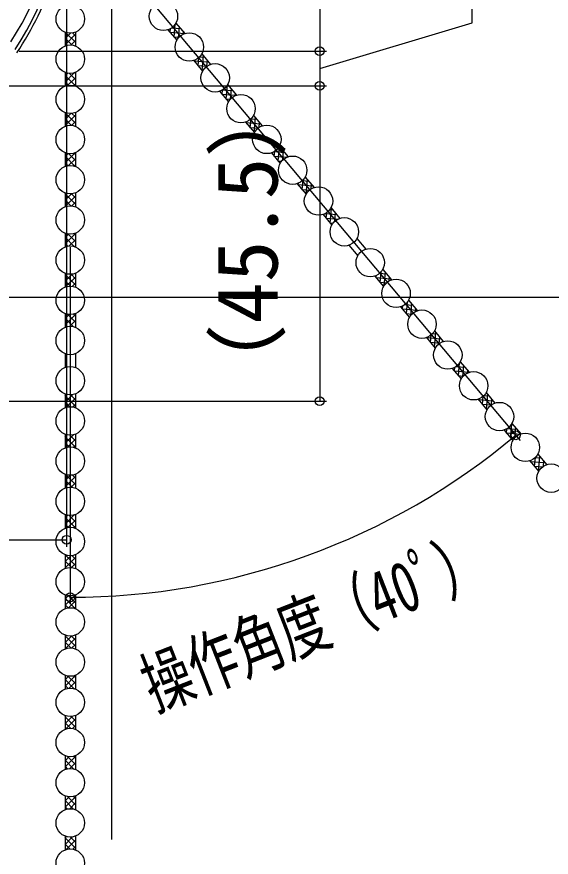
# Model space of a CAD drawing. Units: millimetres, scale not verified. Extents: x -525 to 525, y -783 to 779.
# Drawn here: x -174.2 to -97.1, y 280.5 to 401.8 of the extents above; entities that cross this region are included whole.
import ezdxf
from ezdxf.enums import TextEntityAlignment as Align

# ---------------------------------------------------------------- set-up
doc = ezdxf.new("R2010")
doc.units = ezdxf.units.MM
doc.header["$LTSCALE"] = 4
for name, color, linetype in [('0-2_YKK_11', 7, 'Continuous'), ('0-5_YKK_13', 4, 'Continuous'), ('0-7_YKK_D', 6, 'Continuous'), ('0-9_YSS_K', 3, 'Continuous')]:
    doc.layers.add(name, color=color, linetype=linetype)
doc.styles.add('ＭＳ ゴシック', font='')
doc.styles.get('ＭＳ ゴシック').set_extended_font_data('MS Gothic')

msp = doc.modelspace()

# ---------------------------------------------------------------- linework, layer by layer
at = {"layer": '0-2_YKK_11'}
for radius, start, end in [(43.9, 327.37281, 0), (45, 326.59444, 360)]:
    msp.add_arc((-212, 421.8), radius, start, end, dxfattribs=at)
at = {"layer": '0-5_YKK_13'}
for p, q in [((-151.843, 400.17), (-150.565, 400.058)), ((-151.488, 398.824), (-151.322, 400.712)), ((-151.292, 400.759), (-151.142, 400.746)), ((-151.235, 400.857), (-149.96, 399.337)), ((-150.858, 398.735), (-150.725, 400.25)), ((-167.226, 399.542), (-167.226, 397.558)), ((-167.226, 399.531), (-167.219, 399.539)), ((-167.226, 398.633), (-166.459, 399.4)), ((-167.226, 397.735), (-165.726, 399.235)), ((-167.155, 399.515), (-165.726, 398.087)), ((-166.165, 399.424), (-165.726, 398.985)), ((-165.726, 399.542), (-165.726, 397.558)), ((-152.384, 399.893), (-151.109, 398.373)), ((-152.101, 399.555), (-149.987, 399.37)), ((-152.065, 399.512), (-152.017, 400.058)), ((-150.175, 399.251), (-150.148, 399.562)), ((-167.226, 398.689), (-166.221, 397.684)), ((-167.226, 397.791), (-167.053, 397.617)), ((-166.366, 397.697), (-165.726, 398.337)), ((-151.523, 398.867), (-150.796, 398.804)), ((-148.656, 395.45), (-147.381, 393.93)), ((-148.637, 395.428), (-146.524, 395.243)), ((-148.601, 395.385), (-148.594, 395.472)), ((-148.024, 394.697), (-147.92, 395.885)), ((-147.811, 395.993), (-147.101, 395.931)), ((-147.507, 396.414), (-146.232, 394.894)), ((-147.447, 394.009), (-147.262, 396.122)), ((-146.755, 394.63), (-146.685, 395.434)), ((-148.06, 394.74), (-146.761, 394.626)), ((-167.226, 393.742), (-167.226, 391.758)), ((-167.226, 392.347), (-165.887, 393.686)), ((-167.226, 393.245), (-166.839, 393.632)), ((-167.226, 393.301), (-165.726, 391.801)), ((-166.801, 391.874), (-165.726, 392.949)), ((-166.634, 393.606), (-165.726, 392.699)), ((-165.833, 393.703), (-165.726, 393.597)), ((-165.726, 393.742), (-165.726, 391.758)), ((-147.483, 394.052), (-147.318, 394.037)), ((-167.226, 392.403), (-166.71, 391.886)), ((-165.947, 391.83), (-165.726, 392.051)), ((-143.983, 389.881), (-143.805, 391.925)), ((-143.868, 391.823), (-143.638, 391.803)), ((-143.779, 391.971), (-142.504, 390.451)), ((-144.928, 391.007), (-143.653, 389.487)), ((-144.597, 390.612), (-142.554, 390.433)), ((-144.561, 390.569), (-144.505, 391.205)), ((-144.455, 391.237), (-143.061, 391.115)), ((-143.343, 389.914), (-143.221, 391.307)), ((-142.664, 390.39), (-142.644, 390.619)), ((-144.019, 389.924), (-143.385, 389.869)), ((-167.226, 387.942), (-167.226, 385.958)), ((-167.226, 387.857), (-167.164, 387.919)), ((-167.226, 387.912), (-165.726, 386.412)), ((-167.226, 386.959), (-166.383, 387.802)), ((-167.226, 386.061), (-165.726, 387.561)), ((-167.226, 387.014), (-166.305, 386.093)), ((-166.23, 387.815), (-165.726, 387.31)), ((-165.726, 387.942), (-165.726, 385.958)), ((-140.52, 385.754), (-140.406, 387.054)), ((-140.402, 387.058), (-139.597, 386.988)), ((-140.051, 387.528), (-138.775, 386.008)), ((-139.943, 385.066), (-139.758, 387.179)), ((-167.226, 386.116), (-167.11, 386)), ((-166.297, 386.092), (-165.726, 386.663)), ((-141.2, 386.564), (-139.924, 385.044)), ((-141.133, 386.484), (-139.02, 386.3)), ((-141.097, 386.442), (-141.083, 386.607)), ((-140.556, 385.797), (-139.369, 385.693)), ((-139.243, 385.782), (-139.181, 386.491)), ((-139.979, 385.109), (-139.892, 385.101)), ((-167.226, 382.142), (-167.226, 380.158)), ((-167.226, 380.672), (-165.776, 382.123)), ((-167.226, 381.57), (-166.775, 382.022)), ((-166.716, 382.014), (-165.726, 381.024)), ((-165.89, 382.086), (-165.726, 381.922)), ((-165.726, 382.142), (-165.726, 380.158)), ((-137.472, 382.121), (-136.196, 380.601)), ((-137.072, 382.305), (-135.556, 382.172)), ((-137.057, 381.626), (-136.993, 382.355)), ((-136.479, 380.938), (-136.294, 383.052)), ((-136.445, 382.887), (-136.134, 382.86)), ((-136.323, 383.085), (-135.047, 381.565)), ((-135.829, 381.087), (-135.717, 382.364)), ((-167.226, 381.626), (-165.777, 380.177)), ((-166.715, 380.286), (-165.726, 381.274)), ((-137.092, 381.669), (-135.207, 381.504)), ((-136.515, 380.981), (-135.971, 380.933)), ((-135.153, 381.526), (-135.14, 381.676)), ((-167.226, 380.728), (-166.776, 380.278)), ((-165.889, 380.214), (-165.726, 380.376)), ((-132.594, 378.642), (-131.319, 377.122)), ((-133.744, 377.678), (-132.468, 376.158)), ((-133.629, 377.541), (-131.516, 377.357)), ((-133.593, 377.499), (-133.572, 377.744)), ((-133.016, 376.811), (-132.892, 378.228)), ((-132.996, 378.123), (-132.093, 378.044)), ((-132.43, 376.225), (-132.254, 378.236)), ((-131.731, 376.931), (-131.677, 377.548)), ((-167.226, 376.342), (-167.226, 374.358)), ((-167.226, 376.182), (-167.109, 376.3)), ((-167.226, 376.238), (-165.726, 374.738)), ((-167.226, 375.284), (-166.304, 376.207)), ((-166.298, 376.208), (-165.726, 375.636)), ((-165.726, 376.342), (-165.726, 374.358)), ((-133.052, 376.854), (-131.973, 376.759)), ((-132.475, 376.166), (-132.464, 376.165)), ((-167.226, 374.386), (-165.726, 375.886)), ((-167.226, 375.34), (-166.384, 374.498)), ((-166.23, 374.485), (-165.726, 374.988)), ((-167.226, 374.442), (-167.165, 374.381)), ((-129.552, 372.683), (-129.48, 373.507)), ((-129.025, 373.951), (-128.63, 373.917)), ((-128.975, 371.995), (-128.79, 374.109)), ((-128.866, 374.199), (-127.591, 372.679)), ((-130.015, 373.235), (-128.74, 371.715)), ((-129.696, 373.373), (-128.052, 373.229)), ((-129.588, 372.726), (-127.847, 372.574)), ((-128.315, 372.255), (-128.213, 373.421)), ((-127.642, 372.661), (-127.636, 372.733)), ((-129.011, 372.038), (-128.554, 371.998)), ((-167.226, 370.542), (-167.226, 368.558)), ((-167.226, 368.998), (-165.726, 370.498)), ((-167.226, 369.896), (-166.709, 370.413)), ((-167.226, 369.952), (-165.888, 368.613)), ((-166.802, 370.426), (-165.726, 369.35)), ((-165.948, 370.469), (-165.726, 370.248)), ((-165.726, 370.542), (-165.726, 368.558)), ((-167.226, 369.054), (-166.84, 368.667)), ((-166.633, 368.694), (-165.726, 369.6)), ((-165.832, 368.596), (-165.726, 368.702)), ((-126.287, 368.792), (-125.012, 367.272)), ((-125.138, 369.756), (-123.863, 368.236)), ((-121.41, 365.313), (-120.134, 363.793)), ((-167.226, 364.742), (-167.226, 362.758)), ((-167.226, 364.508), (-167.052, 364.682)), ((-167.226, 363.61), (-166.221, 364.616)), ((-167.226, 364.564), (-165.726, 363.064)), ((-167.154, 362.785), (-165.726, 364.212)), ((-166.367, 364.603), (-165.726, 363.962)), ((-165.726, 364.742), (-165.726, 362.758)), ((-122.559, 364.349), (-121.284, 362.829)), ((-122.397, 364.155), (-120.283, 363.97)), ((-122.361, 364.113), (-122.332, 364.44)), ((-121.865, 364.746), (-120.861, 364.658)), ((-121.784, 363.425), (-121.649, 364.965)), ((-121.184, 362.993), (-121.022, 364.85)), ((-120.49, 363.634), (-120.444, 364.162)), ((-167.226, 363.666), (-166.46, 362.9)), ((-167.226, 362.768), (-167.219, 362.76)), ((-166.164, 362.876), (-165.726, 363.314)), ((-121.82, 363.467), (-120.844, 363.382)), ((-118.226, 360.23), (-117.059, 360.128)), ((-117.982, 358.894), (-117.829, 360.637)), ((-117.709, 360.822), (-117.636, 360.816)), ((-117.682, 360.87), (-116.406, 359.35)), ((-117.363, 358.677), (-117.22, 360.319)), ((-167.226, 358.942), (-167.226, 356.958)), ((-165.726, 358.942), (-165.726, 356.958)), ((-118.831, 359.906), (-117.555, 358.386)), ((-118.595, 359.625), (-116.482, 359.44)), ((-118.559, 359.582), (-118.519, 360.04)), ((-118.018, 358.937), (-117.195, 358.865)), ((-116.677, 359.237), (-116.642, 359.631)), ((-167.226, 357.324), (-165.726, 358.824)), ((-167.226, 358.222), (-166.642, 358.806)), ((-167.226, 358.278), (-165.99, 357.041)), ((-166.893, 358.843), (-165.726, 357.676)), ((-166.554, 357.098), (-165.726, 357.926)), ((-166.007, 358.854), (-165.726, 358.574)), ((-167.226, 357.38), (-166.902, 357.055)), ((-165.777, 356.977), (-165.726, 357.028)), ((-115.103, 355.463), (-113.827, 353.943)), ((-115.096, 355.454), (-115.095, 355.465)), ((-115.031, 355.488), (-113.018, 355.312)), ((-114.518, 354.766), (-114.424, 355.847)), ((-114.214, 356.054), (-113.596, 356)), ((-113.954, 356.427), (-112.678, 354.907)), ((-113.941, 354.078), (-113.756, 356.192)), ((-113.258, 354.602), (-113.179, 355.504)), ((-114.554, 354.809), (-113.139, 354.685)), ((-113.977, 354.121), (-113.732, 354.1)), ((-167.226, 353.142), (-167.226, 351.158)), ((-165.726, 353.142), (-165.726, 351.158)), ((-110.478, 349.951), (-110.313, 351.838)), ((-110.282, 351.886), (-110.132, 351.872)), ((-110.225, 351.984), (-108.95, 350.464)), ((-111.375, 351.02), (-110.099, 349.5)), ((-111.091, 350.681), (-108.978, 350.497)), ((-111.055, 350.639), (-111.007, 351.184)), ((-110.833, 351.296), (-109.555, 351.185)), ((-109.848, 349.862), (-109.716, 351.376)), ((-109.166, 350.378), (-109.138, 350.688)), ((-110.514, 349.994), (-109.786, 349.93)), ((-167.226, 347.342), (-167.226, 345.358)), ((-167.226, 347.034), (-166.994, 347.266)), ((-167.226, 346.136), (-166.133, 347.229)), ((-167.226, 347.089), (-165.726, 345.589)), ((-166.439, 347.2), (-165.726, 346.487)), ((-165.726, 347.342), (-165.726, 345.358)), ((-107.014, 345.823), (-106.91, 347.011)), ((-106.802, 347.119), (-106.091, 347.057)), ((-106.497, 347.541), (-105.222, 346.021)), ((-106.437, 345.135), (-106.252, 347.249)), ((-167.226, 346.191), (-166.534, 345.499)), ((-167.044, 345.419), (-165.726, 346.738)), ((-166.101, 345.465), (-165.726, 345.84)), ((-107.646, 346.576), (-106.371, 345.056)), ((-107.627, 346.554), (-105.514, 346.369)), ((-107.592, 346.511), (-107.584, 346.599)), ((-107.05, 345.866), (-105.751, 345.752)), ((-105.745, 345.757), (-105.675, 346.561)), ((-106.473, 345.178), (-106.308, 345.164)), ((-103.918, 342.133), (-102.643, 340.613)), ((-103.551, 341.696), (-103.495, 342.331)), ((-103.445, 342.363), (-102.051, 342.241)), ((-102.974, 341.008), (-102.795, 343.052)), ((-102.858, 342.95), (-102.628, 342.929)), ((-102.769, 343.098), (-101.494, 341.578)), ((-102.333, 341.04), (-102.212, 342.433)), ((-167.226, 341.542), (-167.226, 339.558)), ((-167.226, 340.221), (-165.989, 341.459)), ((-167.226, 341.119), (-166.901, 341.444)), ((-167.226, 341.175), (-165.726, 339.675)), ((-166.892, 339.657), (-165.726, 340.823)), ((-166.555, 341.401), (-165.726, 340.573)), ((-165.778, 341.522), (-165.726, 341.471)), ((-165.726, 341.542), (-165.726, 339.558)), ((-103.587, 341.738), (-101.545, 341.56)), ((-103.009, 341.05), (-102.375, 340.995)), ((-101.654, 341.516), (-101.634, 341.745)), ((-167.226, 340.277), (-166.643, 339.693)), ((-166.006, 339.645), (-165.726, 339.925)), ((-99.041, 338.655), (-97.765, 337.135)), ((-98.933, 336.192), (-98.748, 338.306)), ((-100.19, 337.69), (-98.915, 336.17)), ((-100.123, 337.611), (-98.01, 337.426)), ((-100.087, 337.568), (-100.073, 337.734)), ((-99.51, 336.88), (-99.396, 338.18)), ((-99.392, 338.184), (-98.587, 338.114)), ((-98.233, 336.908), (-98.171, 337.618)), ((-99.546, 336.923), (-98.359, 336.819)), ((-98.969, 336.235), (-98.882, 336.227)), ((-167.226, 335.742), (-167.226, 333.758)), ((-167.226, 335.731), (-167.219, 335.739)), ((-167.226, 334.833), (-166.459, 335.6)), ((-167.226, 333.935), (-165.726, 335.435)), ((-167.226, 334.889), (-166.221, 333.884)), ((-167.155, 335.715), (-165.726, 334.287)), ((-166.165, 335.624), (-165.726, 335.185)), ((-165.726, 335.742), (-165.726, 333.758)), ((-167.226, 333.991), (-167.053, 333.817)), ((-166.366, 333.897), (-165.726, 334.537)), ((-167.226, 329.942), (-167.226, 327.958)), ((-167.226, 328.547), (-165.887, 329.886)), ((-167.226, 329.445), (-166.839, 329.832)), ((-165.833, 329.903), (-165.726, 329.797)), ((-165.726, 329.942), (-165.726, 327.958)), ((-167.226, 329.501), (-165.726, 328.001)), ((-167.226, 328.603), (-166.71, 328.086)), ((-166.801, 328.074), (-165.726, 329.149)), ((-166.634, 329.806), (-165.726, 328.899)), ((-165.947, 328.03), (-165.726, 328.251)), ((-167.226, 324.142), (-167.226, 322.158)), ((-167.226, 324.057), (-167.164, 324.119)), ((-167.226, 324.112), (-165.726, 322.612)), ((-167.226, 323.159), (-166.383, 324.002)), ((-167.226, 322.261), (-165.726, 323.761)), ((-166.23, 324.015), (-165.726, 323.51)), ((-165.726, 324.142), (-165.726, 322.158)), ((-167.226, 323.214), (-166.305, 322.293)), ((-166.297, 322.292), (-165.726, 322.863)), ((-167.226, 322.316), (-167.11, 322.2)), ((-167.226, 318.342), (-167.226, 316.358)), ((-167.226, 316.872), (-165.776, 318.323)), ((-167.226, 317.77), (-166.775, 318.222)), ((-167.226, 317.826), (-165.777, 316.377)), ((-166.716, 318.214), (-165.726, 317.224)), ((-165.89, 318.286), (-165.726, 318.122)), ((-165.726, 318.342), (-165.726, 316.358)), ((-167.226, 316.928), (-166.776, 316.478)), ((-166.715, 316.486), (-165.726, 317.474)), ((-165.889, 316.414), (-165.726, 316.576)), ((-167.226, 312.542), (-167.226, 310.558)), ((-167.226, 312.382), (-167.109, 312.5)), ((-167.226, 312.438), (-165.726, 310.938)), ((-167.226, 311.484), (-166.304, 312.407)), ((-167.226, 310.586), (-165.726, 312.086)), ((-166.298, 312.408), (-165.726, 311.836)), ((-165.726, 312.542), (-165.726, 310.558)), ((-167.226, 311.54), (-166.384, 310.698)), ((-167.226, 310.642), (-167.165, 310.581)), ((-166.23, 310.685), (-165.726, 311.188)), ((-167.226, 306.742), (-167.226, 304.758)), ((-167.226, 305.198), (-165.726, 306.698)), ((-167.226, 306.096), (-166.709, 306.613)), ((-167.226, 306.152), (-165.888, 304.813)), ((-166.802, 306.626), (-165.726, 305.55)), ((-166.633, 304.894), (-165.726, 305.8)), ((-165.948, 306.669), (-165.726, 306.448)), ((-165.726, 306.742), (-165.726, 304.758)), ((-167.226, 305.254), (-166.84, 304.867)), ((-165.832, 304.796), (-165.726, 304.902)), ((-167.226, 300.942), (-167.226, 298.958)), ((-167.226, 300.708), (-167.052, 300.882)), ((-167.226, 299.81), (-166.221, 300.816)), ((-167.226, 300.764), (-165.726, 299.264)), ((-166.367, 300.803), (-165.726, 300.162)), ((-165.726, 300.942), (-165.726, 298.958)), ((-167.226, 299.866), (-166.46, 299.1)), ((-167.154, 298.985), (-165.726, 300.412)), ((-166.164, 299.076), (-165.726, 299.514)), ((-167.226, 298.968), (-167.219, 298.96)), ((-167.226, 295.142), (-167.226, 293.158)), ((-167.226, 293.524), (-165.726, 295.024)), ((-167.226, 294.422), (-166.642, 295.006)), ((-166.893, 295.043), (-165.726, 293.876)), ((-166.007, 295.054), (-165.726, 294.774)), ((-165.726, 295.142), (-165.726, 293.158)), ((-167.226, 294.478), (-165.99, 293.241)), ((-167.226, 293.58), (-166.902, 293.255)), ((-166.554, 293.298), (-165.726, 294.126)), ((-165.777, 293.177), (-165.726, 293.228)), ((-167.226, 289.342), (-167.226, 287.358)), ((-167.226, 287.724), (-165.726, 289.224)), ((-167.226, 288.622), (-166.642, 289.206)), ((-167.226, 288.678), (-165.99, 287.441)), ((-166.893, 289.243), (-165.726, 288.076)), ((-166.007, 289.254), (-165.726, 288.974)), ((-165.726, 289.342), (-165.726, 287.358)), ((-167.226, 287.78), (-166.902, 287.455)), ((-166.554, 287.498), (-165.726, 288.326)), ((-165.777, 287.377), (-165.726, 287.428)), ((-167.226, 283.542), (-167.226, 281.558)), ((-167.226, 283.234), (-166.994, 283.466)), ((-167.226, 282.336), (-166.133, 283.429)), ((-167.226, 283.289), (-165.726, 281.789)), ((-167.044, 281.619), (-165.726, 282.938)), ((-166.439, 283.4), (-165.726, 282.687)), ((-165.726, 283.542), (-165.726, 281.558)), ((-167.226, 282.391), (-166.534, 281.699)), ((-166.101, 281.665), (-165.726, 282.04))]:
    msp.add_line(p, q, dxfattribs=at)
for centre in [(-153.036, 401.837), (-166.476, 401.45), (-149.308, 397.394), (-166.476, 395.65), (-145.58, 392.951), (-166.476, 389.85), (-141.852, 388.508), (-166.476, 384.05), (-138.124, 384.065), (-134.395, 379.621), (-166.476, 378.25), (-130.667, 375.178), (-166.476, 372.45), (-126.939, 370.735), (-166.476, 366.65), (-123.211, 366.292), (-119.483, 361.849), (-166.476, 360.85), (-115.755, 357.406), (-166.476, 355.05), (-112.026, 352.963), (-166.476, 349.25), (-108.298, 348.52), (-104.57, 344.077), (-166.476, 343.45), (-100.842, 339.634), (-166.476, 337.65), (-97.114, 335.191), (-166.476, 331.85), (-166.476, 326.05), (-166.476, 320.25), (-166.476, 314.45), (-166.476, 308.65), (-166.476, 302.85), (-166.476, 297.05), (-166.476, 291.25), (-166.476, 285.45), (-166.476, 279.65)]:
    msp.add_circle(centre, 2.05, dxfattribs=at)
msp.add_arc((-212, 421.8), 45.473, 326.26932, 341.87659, dxfattribs=at)
at = {"layer": '0-7_YKK_D'}
for p, q in [((-130.5, 468.8), (-130.5, 396.8)), ((-167, 420.8), (-167, 325.299)), ((-135.539, 381.076), (-159.322, 409.419)), ((-173.852, 396.8), (-129.5, 396.8)), ((-173.852, 396.8), (-129.5, 396.8)), ((-130.5, 396.8), (-130.5, 391.8)), ((-213.3, 391.8), (-129.5, 391.8)), ((-213.3, 391.8), (-129.5, 391.8)), ((-130.5, 391.8), (-130.5, 346.3)), ((-135.539, 381.076), (-101.588, 340.614)), ((-166.476, 368.5), (-166.476, 316.996)), ((-254, 361.299), (-38, 361.299)), ((-222.531, 346.3), (-129.5, 346.3)), ((-240, 326.299), (-167, 326.299))]:
    msp.add_line(p, q, dxfattribs=at)
msp.add_lwpolyline([(-130.5, 394.3), (-108.5, 400.9), (-108.5, 411.854)], dxfattribs=at)
for centre in [(-130.5, 396.8), (-130.5, 396.8), (-130.5, 391.8), (-130.5, 391.8), (-130.5, 346.3), (-102.23, 341.38), (-167, 326.299), (-166.476, 317.996)]:
    msp.add_circle(centre, 0.637, dxfattribs=at)
msp.add_arc((-166.476, 417.945), 99.949, 270, 310, dxfattribs=at)
at = {"layer": '0-9_YSS_K'}
msp.add_line((-160.5, 283.07), (-160.5, 474.8), dxfattribs=at)

# ---------------------------------------------------------------- texts
at = {"layer": '0-7_YKK_D', "style": 'ＭＳ ゴシック'}
msp.add_text('（45.5）', height=8.798, rotation=90, dxfattribs=at).set_placement((-133.932, 345.493), align=Align.BOTTOM_LEFT)
at = {"layer": '0-7_YKK_D', "style": 'ＭＳ ゴシック', "width": 0.7}
msp.add_text('操作角度（40ﾟ）', height=7.331, rotation=21.329, dxfattribs=at).set_placement((-153.57, 299.438), align=Align.BOTTOM_LEFT)

doc.saveas('drawing.dxf')
